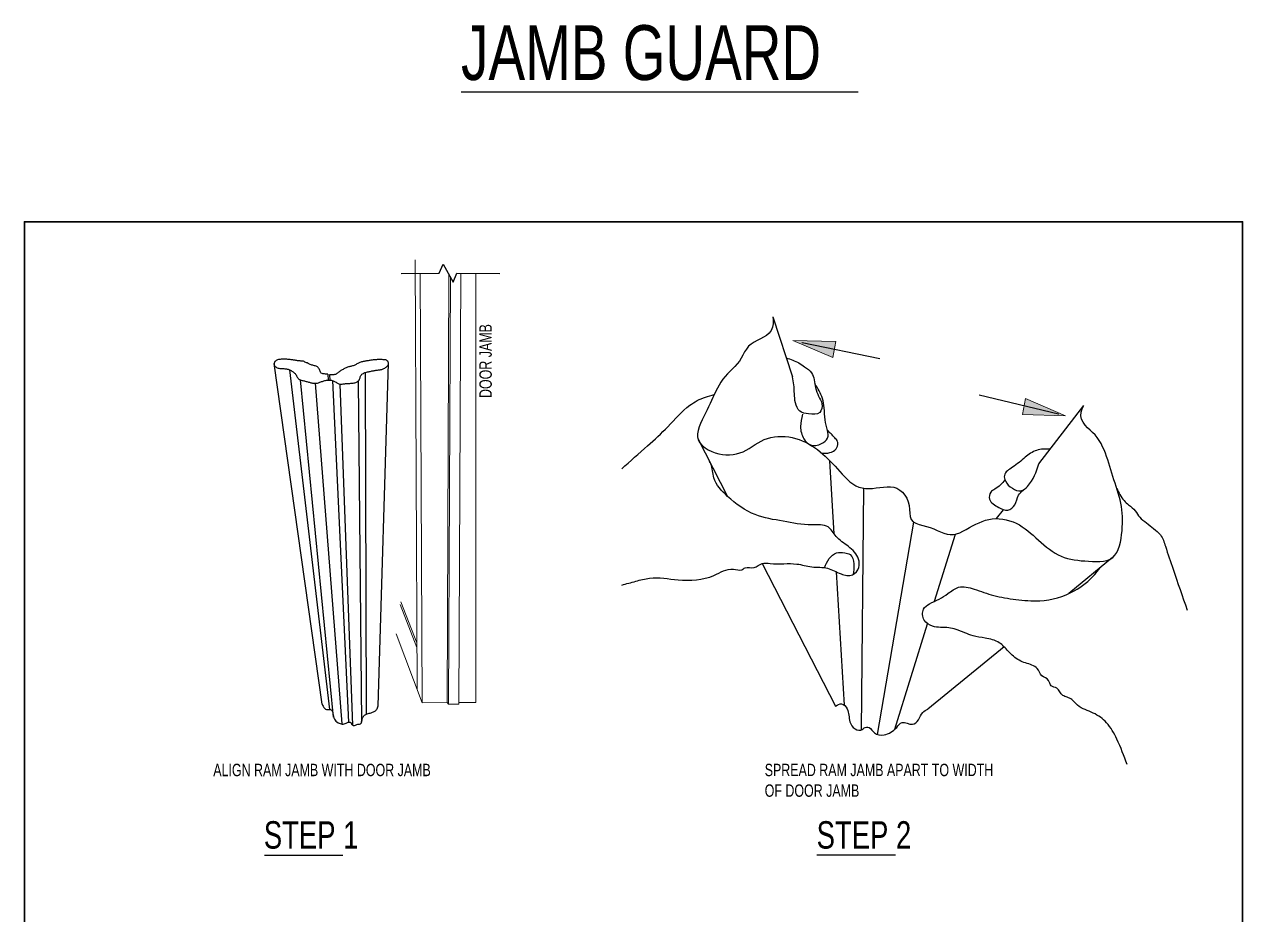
# Model space of a CAD drawing. Header units: inches. Extents: x -9 to 49, y -7 to 10.3.
# Drawn here: x 36.31 to 43.58, y 5.02 to 10.33 of the extents above; entities that cross this region are included whole.
import ezdxf

# ---------------------------------------------------------------- set-up
doc = ezdxf.new("R2010")
doc.units = ezdxf.units.IN
doc.header["$MEASUREMENT"] = 0
for name, color, linetype in [('A-Anno-Titl-Otln', 7, 'Continuous'), ('A-ANNO-TXT', 7, 'Continuous'), ('A-LINE-HVY', 7, 'Continuous'), ('A-LINE-LIGHT', 7, 'Continuous'), ('A-LINE-SCREEN', 7, 'Continuous')]:
    doc.layers.add(name, color=color, linetype=linetype)

# ---------------------------------------------------------------- blocks, each defined once
blk = doc.blocks.new('block 115')
at = {"layer": 'A-LINE-SCREEN', "color": 8, "lineweight": 25}
blk.add_open_spline([(39.8748, 7.6789), (39.9263, 7.7246), (39.9779, 7.7704), (40.0293, 7.8163), (40.0705, 7.8531), (40.1116, 7.8899), (40.15, 7.9299), (40.1923, 7.9739), (40.2313, 8.0217), (40.2805, 8.0575), (40.309, 8.0783), (40.341, 8.0951), (40.3745, 8.1066), (40.3917, 8.1126), (40.4094, 8.1172), (40.427, 8.1217)], degree=3, knots=[0, 0, 0, 0, 1, 1, 1, 2, 2, 2, 3, 3, 3, 4, 4, 4, 5, 5, 5, 5], dxfattribs=at)
blk = doc.blocks.new('block 116')
at = {"layer": 'A-LINE-SCREEN', "color": 8, "lineweight": 25}
blk.add_open_spline([(40.8562, 8.3407), (40.8822, 8.3321), (40.9083, 8.3234), (40.9315, 8.3101), (40.9434, 8.3033), (40.9546, 8.2952), (40.9662, 8.287), (40.9812, 8.2764), (40.9968, 8.2655), (41.0068, 8.2513), (41.0239, 8.2272), (41.0248, 8.1935), (41.0316, 8.1629), (41.0356, 8.1448), (41.0416, 8.1278), (41.0497, 8.1118), (41.0571, 8.0971), (41.0661, 8.0833), (41.0689, 8.0662), (41.0719, 8.048), (41.0679, 8.0263), (41.0563, 8.0151), (41.0415, 8.0008), (41.0143, 8.0038), (40.9892, 8.0069), (40.9691, 8.0093), (40.9503, 8.0116), (40.937, 8.0222), (40.9234, 8.0331), (40.9157, 8.0526), (40.9112, 8.0717), (40.9024, 8.109), (40.9063, 8.1447), (40.9019, 8.1804), (40.8999, 8.1962), (40.8963, 8.2119), (40.8927, 8.2276)], degree=3, knots=[0, 0, 0, 0, 1, 1, 1, 2, 2, 2, 3, 3, 3, 4, 4, 4, 5, 5, 5, 6, 6, 6, 7, 7, 7, 8, 8, 8, 9, 9, 9, 10, 10, 10, 11, 11, 11, 12, 12, 12, 12], dxfattribs=at)
blk = doc.blocks.new('block 117')
at = {"layer": 'A-LINE-SCREEN', "color": 8, "lineweight": 25}
blk.add_open_spline([(40.9535, 8.0039), (40.9474, 7.9796), (40.9414, 7.9553), (40.9414, 7.9308), (40.9415, 7.9058), (40.9481, 7.8804), (40.9618, 7.8578), (40.9714, 7.8419), (40.9844, 7.8273), (41.0003, 7.8212), (41.0203, 7.8134), (41.0448, 7.8191), (41.0668, 7.8298), (41.0827, 7.8375), (41.0974, 7.848), (41.103, 7.8622), (41.1083, 7.8754), (41.1057, 7.8918), (41.1025, 7.9072), (41.0977, 7.9298), (41.0914, 7.9502), (41.0882, 7.9715), (41.0847, 7.9943), (41.0848, 8.0182), (41.0827, 8.0418), (41.081, 8.0609), (41.0779, 8.0798), (41.0723, 8.0978), (41.0624, 8.1295), (41.0447, 8.1583), (41.0271, 8.1872)], degree=3, knots=[0, 0, 0, 0, 1, 1, 1, 2, 2, 2, 3, 3, 3, 4, 4, 4, 5, 5, 5, 6, 6, 6, 7, 7, 7, 8, 8, 8, 9, 9, 9, 10, 10, 10, 10], dxfattribs=at)
blk = doc.blocks.new('block 118')
at = {"layer": 'A-LINE-SCREEN', "color": 8, "lineweight": 25}
blk.add_open_spline([(41.0692, 7.7715), (41.0849, 7.7715), (41.1007, 7.7715), (41.1162, 7.7754), (41.1308, 7.779), (41.1452, 7.7861), (41.1541, 7.7979), (41.1614, 7.8074), (41.1651, 7.8201), (41.164, 7.832), (41.1638, 7.8348), (41.1633, 7.8376), (41.1624, 7.8402), (41.1595, 7.8493), (41.1527, 7.8566), (41.1459, 7.8638), (41.1312, 7.8794), (41.1167, 7.8939), (41.1022, 7.9085)], degree=3, knots=[0, 0, 0, 0, 1, 1, 1, 2, 2, 2, 3, 3, 3, 4, 4, 4, 5, 5, 5, 6, 6, 6, 6], dxfattribs=at)
blk = doc.blocks.new('block 119')
at = {"layer": 'A-LINE-SCREEN', "color": 8, "lineweight": 25}
blk.add_open_spline([(39.8748, 6.9861), (39.9028, 6.9935), (39.9308, 7.0009), (39.959, 7.0086), (39.986, 7.016), (40.0132, 7.0236), (40.0407, 7.0269), (40.0966, 7.0336), (40.1536, 7.0222), (40.2112, 7.017), (40.2839, 7.0106), (40.3576, 7.0142), (40.4253, 7.0438), (40.4633, 7.0604), (40.4995, 7.0852), (40.5408, 7.0804), (40.5582, 7.0784), (40.5765, 7.0712), (40.5916, 7.0776), (40.5983, 7.0805), (40.6044, 7.0861), (40.6113, 7.0889), (40.6275, 7.0955), (40.6477, 7.0867), (40.6648, 7.0903), (40.6818, 7.0938), (40.6957, 7.1095), (40.7121, 7.1149), (40.727, 7.1198), (40.7439, 7.1162), (40.7606, 7.1142), (40.8155, 7.1077), (40.8681, 7.1182), (40.9198, 7.1114), (40.9492, 7.1075), (40.9783, 7.098), (41.0086, 7.0945), (41.0403, 7.0908), (41.0734, 7.0936), (41.103, 7.0861), (41.1302, 7.0791), (41.1546, 7.0633), (41.1833, 7.0523), (41.2061, 7.0435), (41.2316, 7.0376), (41.2523, 7.0466), (41.2694, 7.054), (41.2832, 7.0714), (41.289, 7.0903), (41.2941, 7.107), (41.2929, 7.1249), (41.2876, 7.141), (41.2775, 7.1714), (41.2529, 7.1955), (41.227, 7.2156), (41.2014, 7.2355), (41.1745, 7.2515), (41.1537, 7.2762), (41.1375, 7.2954), (41.125, 7.3198), (41.1058, 7.3325), (41.0807, 7.349), (41.0442, 7.3453), (41.01, 7.3452), (40.9487, 7.3449), (40.8946, 7.3562), (40.8381, 7.3663), (40.782, 7.3763), (40.7234, 7.385), (40.6705, 7.4057), (40.6099, 7.4294), (40.5566, 7.4687), (40.5063, 7.5146), (40.4713, 7.5466), (40.4378, 7.5818), (40.4253, 7.6254), (40.4175, 7.6526), (40.418, 7.683), (40.4064, 7.7089), (40.4043, 7.7136), (40.4018, 7.7181), (40.3993, 7.7227)], degree=3, knots=[0, 0, 0, 0, 1, 1, 1, 2, 2, 2, 3, 3, 3, 4, 4, 4, 5, 5, 5, 6, 6, 6, 7, 7, 7, 8, 8, 8, 9, 9, 9, 10, 10, 10, 11, 11, 11, 12, 12, 12, 13, 13, 13, 14, 14, 14, 15, 15, 15, 16, 16, 16, 17, 17, 17, 18, 18, 18, 19, 19, 19, 20, 20, 20, 21, 21, 21, 22, 22, 22, 23, 23, 23, 24, 24, 24, 25, 25, 25, 26, 26, 26, 27, 27, 27, 27], dxfattribs=at)
blk = doc.blocks.new('block 120')
at = {"layer": 'A-LINE-SCREEN', "color": 8, "lineweight": 25}
blk.add_open_spline([(41.0849, 7.0895), (41.0928, 7.1082), (41.1007, 7.127), (41.1132, 7.1436), (41.1245, 7.1585), (41.1395, 7.1717), (41.1565, 7.1771), (41.1715, 7.1819), (41.1882, 7.1805), (41.205, 7.178), (41.2169, 7.1762), (41.2289, 7.1738), (41.2376, 7.1674), (41.2528, 7.1563), (41.2582, 7.1331), (41.2597, 7.1119), (41.2613, 7.0892), (41.2585, 7.0687), (41.2558, 7.0483)], degree=3, knots=[0, 0, 0, 0, 1, 1, 1, 2, 2, 2, 3, 3, 3, 4, 4, 4, 5, 5, 5, 6, 6, 6, 6], dxfattribs=at)
blk = doc.blocks.new('block 121')
at = {"layer": 'A-LINE-SCREEN', "color": 8, "lineweight": 25}
blk.add_open_spline([(42.8899, 5.9161), (42.871, 5.967), (42.8521, 6.018), (42.8285, 6.0676), (42.812, 6.1025), (42.7931, 6.1368), (42.7672, 6.165), (42.7451, 6.189), (42.7179, 6.2086), (42.6878, 6.2227), (42.6556, 6.2378), (42.62, 6.2468), (42.5939, 6.2696), (42.5821, 6.28), (42.5722, 6.2934), (42.5596, 6.3029), (42.5516, 6.309), (42.5425, 6.3136), (42.5327, 6.3171), (42.5233, 6.3204), (42.5134, 6.3227), (42.5059, 6.3284), (42.4917, 6.339), (42.4864, 6.3615), (42.4706, 6.3707), (42.46, 6.3768), (42.4447, 6.377), (42.4366, 6.3848), (42.4287, 6.3925), (42.4276, 6.4074), (42.4211, 6.4173), (42.4123, 6.4307), (42.3936, 6.4349), (42.3816, 6.4456), (42.369, 6.4568), (42.3638, 6.4752), (42.3533, 6.4879), (42.3374, 6.5072), (42.3094, 6.5137), (42.2841, 6.5218), (42.2706, 6.5261), (42.2578, 6.5309), (42.2459, 6.5373), (42.2216, 6.5504), (42.2006, 6.5701), (42.1809, 6.591), (42.1637, 6.6093), (42.1475, 6.6285), (42.1273, 6.6418), (42.1028, 6.6579), (42.0724, 6.6652), (42.0425, 6.6701), (42.018, 6.674), (41.9938, 6.6762), (41.9705, 6.6828), (41.9536, 6.6875), (41.9372, 6.6945), (41.9208, 6.7012), (41.9038, 6.7082), (41.8868, 6.7149), (41.8694, 6.7206), (41.8551, 6.7252), (41.8406, 6.7291), (41.8257, 6.7311), (41.7936, 6.7353), (41.7601, 6.7306), (41.7289, 6.7405), (41.7093, 6.7467), (41.6906, 6.7587), (41.6797, 6.7769), (41.6681, 6.7964), (41.6654, 6.823), (41.6753, 6.8422), (41.6825, 6.8561), (41.6964, 6.8661), (41.7107, 6.8742), (41.73, 6.8852), (41.7499, 6.8927), (41.7688, 6.9024), (41.7867, 6.9116), (41.8038, 6.9227), (41.8207, 6.935), (41.841, 6.9498), (41.8611, 6.9663), (41.8838, 6.9726), (41.9126, 6.9806), (41.9457, 6.9718), (41.9767, 6.9621), (42.0175, 6.9492), (42.0548, 6.9345), (42.0939, 6.9239), (42.1365, 6.9124), (42.1813, 6.9057), (42.2261, 6.9002), (42.2737, 6.8943), (42.3212, 6.8897), (42.3687, 6.8924), (42.4398, 6.8965), (42.5108, 6.9169), (42.5741, 6.9512), (42.6206, 6.9764), (42.663, 7.0091), (42.6968, 7.049), (42.7071, 7.061), (42.7165, 7.0737), (42.726, 7.0864)], degree=3, knots=[0, 0, 0, 0, 1, 1, 1, 2, 2, 2, 3, 3, 3, 4, 4, 4, 5, 5, 5, 6, 6, 6, 7, 7, 7, 8, 8, 8, 9, 9, 9, 10, 10, 10, 11, 11, 11, 12, 12, 12, 13, 13, 13, 14, 14, 14, 15, 15, 15, 16, 16, 16, 17, 17, 17, 18, 18, 18, 19, 19, 19, 20, 20, 20, 21, 21, 21, 22, 22, 22, 23, 23, 23, 24, 24, 24, 25, 25, 25, 26, 26, 26, 27, 27, 27, 28, 28, 28, 29, 29, 29, 30, 30, 30, 31, 31, 31, 32, 32, 32, 33, 33, 33, 34, 34, 34, 35, 35, 35, 35], dxfattribs=at)
blk = doc.blocks.new('block 122')
at = {"layer": 'A-LINE-SCREEN', "color": 8, "lineweight": 25}
blk.add_open_spline([(42.4316, 7.7966), (42.4034, 7.7971), (42.3751, 7.7977), (42.3494, 7.789), (42.3248, 7.7807), (42.3025, 7.7639), (42.2821, 7.7474), (42.2572, 7.7272), (42.2351, 7.7074), (42.206, 7.6881), (42.1852, 7.6742), (42.1609, 7.6606), (42.1573, 7.6394), (42.1555, 7.6291), (42.1585, 7.617), (42.1635, 7.6066), (42.1723, 7.5879), (42.1871, 7.5747), (42.2051, 7.5633), (42.2212, 7.5531), (42.2398, 7.5444), (42.2564, 7.5473), (42.2711, 7.5499), (42.2842, 7.5615), (42.2954, 7.5739), (42.3312, 7.6134), (42.3473, 7.6608), (42.3634, 7.7082)], degree=3, knots=[0, 0, 0, 0, 1, 1, 1, 2, 2, 2, 3, 3, 3, 4, 4, 4, 5, 5, 5, 6, 6, 6, 7, 7, 7, 8, 8, 8, 9, 9, 9, 9], dxfattribs=at)
blk = doc.blocks.new('block 123')
at = {"layer": 'A-LINE-SCREEN', "color": 8, "lineweight": 25}
blk.add_open_spline([(42.1604, 7.614), (42.152, 7.6023), (42.1436, 7.5906), (42.1333, 7.581), (42.1237, 7.5719), (42.1124, 7.5648), (42.1006, 7.5579), (42.0914, 7.5527), (42.0818, 7.5476), (42.0758, 7.5394), (42.0675, 7.5282), (42.0657, 7.5112), (42.0696, 7.4978), (42.0763, 7.4745), (42.1001, 7.4617), (42.1236, 7.4491), (42.1419, 7.4392), (42.16, 7.4295), (42.1776, 7.4323), (42.1944, 7.4349), (42.2107, 7.4488), (42.2201, 7.465), (42.2307, 7.4831), (42.2326, 7.5039), (42.2423, 7.5208), (42.2491, 7.5327), (42.2597, 7.5426), (42.2703, 7.5525)], degree=3, knots=[0, 0, 0, 0, 1, 1, 1, 2, 2, 2, 3, 3, 3, 4, 4, 4, 5, 5, 5, 6, 6, 6, 7, 7, 7, 8, 8, 8, 9, 9, 9, 9], dxfattribs=at)
blk = doc.blocks.new('block 124')
at = {"layer": 'A-LINE-SCREEN', "color": 8, "lineweight": 25}
blk.add_open_spline([(42.8277, 7.5644), (42.84, 7.5376), (42.8523, 7.5109), (42.8713, 7.4895), (42.8796, 7.4802), (42.8891, 7.4719), (42.8988, 7.4638), (42.9125, 7.4524), (42.9265, 7.4412), (42.9377, 7.4275), (42.9475, 7.4157), (42.9551, 7.4019), (42.9652, 7.3904), (42.9766, 7.3774), (42.9912, 7.3674), (43.005, 7.3567), (43.0195, 7.3456), (43.0332, 7.3337), (43.0475, 7.3222), (43.062, 7.3106), (43.0772, 7.2993), (43.0883, 7.285), (43.1033, 7.2658), (43.1108, 7.2411), (43.1184, 7.2169), (43.133, 7.1705), (43.1482, 7.1261), (43.1636, 7.0814), (43.1913, 7.0005), (43.2196, 6.9186), (43.2478, 6.8368)], degree=3, knots=[0, 0, 0, 0, 1, 1, 1, 2, 2, 2, 3, 3, 3, 4, 4, 4, 5, 5, 5, 6, 6, 6, 7, 7, 7, 8, 8, 8, 9, 9, 9, 10, 10, 10, 10], dxfattribs=at)
blk = doc.blocks.new('block 253')
at = {"layer": 'A-LINE-HVY', "color": 7, "lineweight": 25}
blk.add_lwpolyline([(40.7773, 8.5856), (40.8927, 8.2276)], dxfattribs=at)
blk = doc.blocks.new('block 254')
at = {"layer": 'A-LINE-HVY', "color": 7, "lineweight": 25}
blk.add_lwpolyline([(40.3286, 7.8599), (40.5063, 7.5146)], dxfattribs=at)
blk = doc.blocks.new('block 255')
at = {"layer": 'A-LINE-HVY', "color": 7, "lineweight": 25}
blk.add_lwpolyline([(40.7121, 7.1149), (41.1499, 6.2643)], dxfattribs=at)
blk = doc.blocks.new('block 256')
at = {"layer": 'A-LINE-HVY', "color": 7, "lineweight": 25}
blk.add_lwpolyline([(42.8029, 7.1495), (42.5414, 6.935)], dxfattribs=at)
blk = doc.blocks.new('block 257')
at = {"layer": 'A-LINE-HVY', "color": 7, "lineweight": 25}
blk.add_lwpolyline([(42.1553, 6.6183), (41.7017, 6.2462)], dxfattribs=at)
blk = doc.blocks.new('block 258')
at = {"layer": 'A-LINE-HVY', "color": 7, "lineweight": 25}
blk.add_lwpolyline([(42.1112, 7.3818), (42.1525, 7.4353)], dxfattribs=at)
blk = doc.blocks.new('block 259')
at = {"layer": 'A-LINE-HVY', "color": 7, "lineweight": 25}
blk.add_lwpolyline([(42.3634, 7.7082), (42.6315, 8.0554)], dxfattribs=at)
blk = doc.blocks.new('block 260')
at = {"layer": 'A-LINE-HVY', "color": 7, "lineweight": 25}
blk.add_open_spline([(41.1499, 6.2643), (41.1623, 6.272), (41.1747, 6.2797), (41.1863, 6.2781), (41.1996, 6.2763), (41.2119, 6.2625), (41.2191, 6.2482), (41.2319, 6.2229), (41.2287, 6.1963), (41.2361, 6.1714), (41.2411, 6.1547), (41.2509, 6.1387), (41.2675, 6.1287), (41.2809, 6.1206), (41.2988, 6.1165), (41.3102, 6.1245), (41.3141, 6.1273), (41.3173, 6.1316), (41.3215, 6.1344), (41.3295, 6.1397), (41.3411, 6.1397), (41.35, 6.1358), (41.3641, 6.1298), (41.3712, 6.1141), (41.3827, 6.1045), (41.3976, 6.0923), (41.4198, 6.0899), (41.4397, 6.0932), (41.4548, 6.0956), (41.4685, 6.1014), (41.4809, 6.1088), (41.4934, 6.1163), (41.5045, 6.1256), (41.5151, 6.1373), (41.5254, 6.1487), (41.5353, 6.1625), (41.5478, 6.1657), (41.5657, 6.1704), (41.5888, 6.1535), (41.609, 6.1558), (41.6233, 6.1573), (41.6361, 6.1684), (41.6446, 6.1814), (41.6548, 6.1968), (41.6588, 6.2149), (41.6702, 6.2269), (41.6783, 6.2354), (41.69, 6.2408), (41.7017, 6.2462)], degree=3, knots=[0, 0, 0, 0, 1, 1, 1, 2, 2, 2, 3, 3, 3, 4, 4, 4, 5, 5, 5, 6, 6, 6, 7, 7, 7, 8, 8, 8, 9, 9, 9, 10, 10, 10, 11, 11, 11, 12, 12, 12, 13, 13, 13, 14, 14, 14, 15, 15, 15, 16, 16, 16, 16], dxfattribs=at)
blk = doc.blocks.new('block 261')
at = {"layer": 'A-LINE-HVY', "color": 7, "lineweight": 25}
blk.add_lwpolyline([(41.3045, 6.1216), (41.3197, 7.5628)], dxfattribs=at)
blk = doc.blocks.new('block 262')
at = {"layer": 'A-LINE-HVY', "color": 7, "lineweight": 25}
blk.add_lwpolyline([(41.6164, 7.3606), (41.3983, 6.0959)], dxfattribs=at)
blk = doc.blocks.new('block 263')
at = {"layer": 'A-LINE-HVY', "color": 7, "lineweight": 25}
blk.add_lwpolyline([(41.5037, 6.1258), (41.6997, 6.7552)], dxfattribs=at)
blk = doc.blocks.new('block 264')
at = {"layer": 'A-LINE-HVY', "color": 7, "lineweight": 25}
blk.add_lwpolyline([(41.7415, 6.8896), (41.866, 7.2891)], dxfattribs=at)
blk = doc.blocks.new('block 265')
at = {"layer": 'A-LINE-HVY', "color": 7, "lineweight": 25}
blk.add_lwpolyline([(41.2036, 6.2691), (41.1561, 7.0642)], dxfattribs=at)
blk = doc.blocks.new('block 266')
at = {"layer": 'A-LINE-HVY', "color": 7, "lineweight": 25}
blk.add_lwpolyline([(41.1426, 7.2906), (41.1166, 7.7269)], dxfattribs=at)
blk = doc.blocks.new('block 267')
at = {"layer": 'A-LINE-HVY', "color": 7, "lineweight": 25}
blk.add_lwpolyline([(38.1317, 8.2401), (38.1333, 8.208)], dxfattribs=at)
blk = doc.blocks.new('block 268')
at = {"layer": 'A-LINE-HVY', "color": 7, "lineweight": 25}
blk.add_lwpolyline([(38.1226, 8.243), (38.1243, 8.208)], dxfattribs=at)
blk = doc.blocks.new('block 269')
at = {"layer": 'A-LINE-HVY', "color": 7, "lineweight": 25}
blk.add_open_spline([(38.0873, 6.2754), (38.089, 6.2711), (38.0908, 6.2669), (38.0931, 6.2631), (38.0958, 6.2585), (38.0993, 6.2545), (38.1033, 6.2506), (38.1067, 6.2472), (38.1105, 6.244), (38.1147, 6.2433), (38.1187, 6.2426), (38.123, 6.2443), (38.1275, 6.2447), (38.1343, 6.2454), (38.1416, 6.2431), (38.1459, 6.2386), (38.1503, 6.234), (38.1516, 6.2271), (38.1526, 6.2202), (38.1545, 6.2081), (38.1554, 6.1963), (38.1608, 6.1864), (38.1656, 6.1777), (38.1739, 6.1706), (38.183, 6.1654), (38.1906, 6.1611), (38.1987, 6.1582), (38.2072, 6.1575), (38.2153, 6.1569), (38.2237, 6.1583), (38.2311, 6.1622), (38.2363, 6.1649), (38.2409, 6.1687), (38.2466, 6.1692), (38.2519, 6.1696), (38.2582, 6.1671), (38.2612, 6.1625), (38.2635, 6.159), (38.2639, 6.1544), (38.2667, 6.1517), (38.2686, 6.15), (38.2714, 6.1491), (38.274, 6.1488), (38.2835, 6.1477), (38.2911, 6.1543), (38.3012, 6.1561), (38.3078, 6.1572), (38.3155, 6.1563), (38.3193, 6.1601), (38.3217, 6.1627), (38.3225, 6.1672), (38.3233, 6.1715), (38.3249, 6.1795), (38.3265, 6.1864), (38.3295, 6.1931), (38.3321, 6.1991), (38.336, 6.2049), (38.3409, 6.2094), (38.3453, 6.2136), (38.3506, 6.2168), (38.3563, 6.2188), (38.364, 6.2215), (38.3722, 6.2221), (38.38, 6.2243), (38.3863, 6.2261), (38.3923, 6.2289), (38.3983, 6.2322), (38.4038, 6.2351), (38.4092, 6.2384), (38.4129, 6.243), (38.418, 6.2493), (38.4197, 6.2579), (38.4214, 6.2666)], degree=3, knots=[0, 0, 0, 0, 1, 1, 1, 2, 2, 2, 3, 3, 3, 4, 4, 4, 5, 5, 5, 6, 6, 6, 7, 7, 7, 8, 8, 8, 9, 9, 9, 10, 10, 10, 11, 11, 11, 12, 12, 12, 13, 13, 13, 14, 14, 14, 15, 15, 15, 16, 16, 16, 17, 17, 17, 18, 18, 18, 19, 19, 19, 20, 20, 20, 21, 21, 21, 22, 22, 22, 23, 23, 23, 24, 24, 24, 24], dxfattribs=at)
blk = doc.blocks.new('block 270')
at = {"layer": 'A-LINE-HVY', "color": 7, "lineweight": 25}
blk.add_lwpolyline([(38.4214, 6.2666), (38.4846, 8.3097)], dxfattribs=at)
blk = doc.blocks.new('block 271')
at = {"layer": 'A-LINE-HVY', "color": 7, "lineweight": 25}
blk.add_lwpolyline([(38.302, 8.2013), (38.3226, 6.168)], dxfattribs=at)
blk = doc.blocks.new('block 272')
at = {"layer": 'A-LINE-HVY', "color": 7, "lineweight": 25}
blk.add_lwpolyline([(38.2704, 6.1496), (38.195, 8.1843)], dxfattribs=at)
blk = doc.blocks.new('block 273')
at = {"layer": 'A-LINE-HVY', "color": 7, "lineweight": 25}
blk.add_lwpolyline([(38.1491, 8.2054), (38.245, 6.169)], dxfattribs=at)
blk = doc.blocks.new('block 274')
at = {"layer": 'A-LINE-HVY', "color": 7, "lineweight": 25}
blk.add_lwpolyline([(38.1565, 6.1974), (37.9594, 8.209)], dxfattribs=at)
blk = doc.blocks.new('block 275')
at = {"layer": 'A-LINE-HVY', "color": 7, "lineweight": 25}
blk.add_lwpolyline([(37.8933, 8.2688), (38.1322, 6.2447)], dxfattribs=at)
blk = doc.blocks.new('block 276')
at = {"layer": 'A-LINE-HVY', "color": 7, "lineweight": 25}
blk.add_lwpolyline([(38.0873, 6.2754), (37.8013, 8.3058)], dxfattribs=at)
blk = doc.blocks.new('block 277')
at = {"layer": 'A-LINE-HVY', "color": 7, "lineweight": 25}
blk.add_lwpolyline([(38.0461, 8.1889), (38.2059, 6.1576)], dxfattribs=at)
blk = doc.blocks.new('block 278')
at = {"layer": 'A-LINE-HVY', "color": 7, "lineweight": 25}
blk.add_lwpolyline([(38.3448, 8.2527), (38.3497, 6.2158)], dxfattribs=at)
blk = doc.blocks.new('block 279')
at = {"layer": 'A-LINE-HVY', "color": 7, "lineweight": 25}
blk.add_lwpolyline([(40.7773, 8.5856), (40.779, 8.5647), (40.7788, 8.5439), (40.7751, 8.5233), (40.7669, 8.5039), (40.7548, 8.4871), (40.7394, 8.4738), (40.7216, 8.4631), (40.7025, 8.4537), (40.6831, 8.4446), (40.6643, 8.4345), (40.6469, 8.4229), (40.6317, 8.4092), (40.619, 8.3931), (40.6081, 8.3754), (40.5982, 8.3569), (40.5881, 8.3383), (40.5771, 8.3205), (40.5644, 8.3041), (40.5504, 8.2887), (40.5356, 8.274), (40.5205, 8.2595), (40.5056, 8.2449), (40.4914, 8.2297), (40.4783, 8.2135), (40.4665, 8.1963), (40.4558, 8.1783), (40.446, 8.1599), (40.4366, 8.1415), (40.4277, 8.1232), (40.419, 8.1049), (40.4104, 8.0865), (40.4019, 8.0681), (40.3932, 8.0494), (40.3844, 8.0304), (40.3752, 8.0109), (40.3655, 7.991), (40.3555, 7.9705), (40.3457, 7.9498), (40.3371, 7.9289), (40.3305, 7.9083), (40.3268, 7.8882), (40.327, 7.8689), (40.3317, 7.8507), (40.3414, 7.8338), (40.3552, 7.8183), (40.3722, 7.8045), (40.3914, 7.7925), (40.4118, 7.7824), (40.4327, 7.7744), (40.454, 7.7684), (40.4754, 7.7645), (40.4968, 7.7625), (40.518, 7.7624), (40.539, 7.7643), (40.5596, 7.768), (40.5797, 7.7736), (40.5991, 7.781), (40.6177, 7.7902), (40.6357, 7.8005), (40.6534, 7.8117), (40.671, 7.823), (40.6887, 7.8341), (40.7068, 7.8443), (40.7255, 7.8532), (40.745, 7.8604), (40.7652, 7.8658), (40.7859, 7.8695), (40.807, 7.8716), (40.8283, 7.8721), (40.8496, 7.8711), (40.8709, 7.8686), (40.8919, 7.8648), (40.9125, 7.8596), (40.9326, 7.8531), (40.9522, 7.8455), (40.9713, 7.8368), (40.9899, 7.8271), (41.0079, 7.8165), (41.0254, 7.8052), (41.0422, 7.7931), (41.0585, 7.7804), (41.0742, 7.7672), (41.0894, 7.7534), (41.1043, 7.7392), (41.1189, 7.7245), (41.1334, 7.7094), (41.1477, 7.694), (41.1619, 7.6782), (41.1763, 7.6622), (41.1908, 7.6461), (41.2056, 7.6302), (41.2208, 7.615), (41.2366, 7.601), (41.2532, 7.5885), (41.2706, 7.5781), (41.289, 7.57), (41.3086, 7.5646), (41.329, 7.5618), (41.3502, 7.5611), (41.3717, 7.5622), (41.3934, 7.5646), (41.4151, 7.5676), (41.4365, 7.5704), (41.4576, 7.5721), (41.4781, 7.572), (41.4978, 7.5691), (41.5167, 7.5628), (41.5343, 7.5525), (41.5504, 7.5388), (41.5643, 7.5222), (41.5758, 7.5032), (41.5842, 7.4823), (41.5893, 7.46), (41.5916, 7.4371), (41.593, 7.4148), (41.5957, 7.3943), (41.6015, 7.3769), (41.6126, 7.3635), (41.6286, 7.3539), (41.6484, 7.3469), (41.6704, 7.3411), (41.6933, 7.3353), (41.7156, 7.3284), (41.737, 7.3201), (41.7575, 7.3113), (41.7773, 7.3027), (41.7966, 7.2951), (41.8155, 7.2894), (41.8343, 7.2863), (41.8531, 7.2867), (41.872, 7.2907), (41.8911, 7.2979), (41.9103, 7.3071), (41.9295, 7.3177), (41.9487, 7.3286), (41.9679, 7.3391), (41.9871, 7.3489), (42.0064, 7.3578), (42.0258, 7.3655), (42.0455, 7.372), (42.0653, 7.3769), (42.0855, 7.3802), (42.106, 7.3817), (42.1268, 7.3813), (42.1477, 7.379), (42.1684, 7.3751), (42.189, 7.3696), (42.209, 7.3626), (42.2284, 7.3542), (42.2469, 7.3445), (42.2646, 7.3337), (42.2817, 7.3219), (42.2981, 7.3093), (42.3141, 7.2961), (42.3299, 7.2824), (42.3455, 7.2683), (42.3612, 7.2542), (42.3769, 7.24), (42.3929, 7.2261), (42.4092, 7.2125), (42.4258, 7.1996), (42.4428, 7.1874), (42.4602, 7.1763), (42.478, 7.1664), (42.4963, 7.1578), (42.5151, 7.1507), (42.5344, 7.1449), (42.5542, 7.1401), (42.5744, 7.1363), (42.5951, 7.1334), (42.6163, 7.1311), (42.638, 7.1294), (42.6601, 7.1281), (42.6826, 7.127), (42.7052, 7.1264), (42.7276, 7.1269), (42.7491, 7.1289), (42.7692, 7.1331), (42.7876, 7.1399), (42.8035, 7.15), (42.8169, 7.1635), (42.8279, 7.1799), (42.8368, 7.1988), (42.8439, 7.2194), (42.8494, 7.2413), (42.8536, 7.2639), (42.8569, 7.2866), (42.8593, 7.3089), (42.8611, 7.3307), (42.8621, 7.3521), (42.8625, 7.3731), (42.862, 7.3938), (42.8608, 7.4142), (42.8589, 7.4344), (42.8561, 7.4545), (42.8525, 7.4744), (42.8481, 7.4944), (42.8429, 7.5143), (42.8372, 7.5342), (42.831, 7.5541), (42.8245, 7.574), (42.8179, 7.5939), (42.8114, 7.6138), (42.8051, 7.6338), (42.7989, 7.6537), (42.7929, 7.6737), (42.7869, 7.6936), (42.7807, 7.7134), (42.7743, 7.7331), (42.7675, 7.7528), (42.7602, 7.7722), (42.7523, 7.7915), (42.7436, 7.8106), (42.7341, 7.8294), (42.7236, 7.8475), (42.7118, 7.8647), (42.6986, 7.8805), (42.6841, 7.8951), (42.6689, 7.9091), (42.6538, 7.9234), (42.6395, 7.939), (42.6269, 7.9566), (42.6175, 7.9758), (42.6133, 7.9957), (42.6154, 8.0157), (42.6223, 8.0356), (42.6315, 8.0554)], dxfattribs=at)
blk = doc.blocks.new('block 280')
at = {"layer": 'A-LINE-HVY', "color": 7, "lineweight": 25}
blk.add_lwpolyline([(38.1226, 8.243), (38.1178, 8.2433), (38.113, 8.2436), (38.108, 8.2439), (38.1029, 8.2443), (38.0976, 8.2448), (38.0923, 8.2455), (38.0872, 8.2466), (38.0828, 8.2486), (38.0794, 8.2517), (38.0772, 8.2559), (38.0756, 8.2608), (38.0741, 8.2659), (38.0722, 8.2708), (38.0699, 8.2754), (38.0671, 8.2795), (38.0639, 8.2831), (38.0601, 8.286), (38.056, 8.2885), (38.0515, 8.2905), (38.0468, 8.2921), (38.0419, 8.2936), (38.0369, 8.2949), (38.0319, 8.2963), (38.0269, 8.2977), (38.022, 8.2993), (38.0174, 8.3013), (38.0128, 8.3034), (38.0084, 8.3056), (38.0039, 8.3077), (37.9994, 8.3098), (37.9948, 8.3117), (37.9902, 8.3135), (37.9856, 8.3155), (37.9811, 8.3177), (37.9766, 8.3197), (37.9718, 8.3208), (37.9668, 8.3213), (37.9617, 8.3215), (37.9566, 8.3218), (37.9516, 8.3222), (37.9466, 8.3228), (37.9417, 8.3235), (37.9368, 8.3243), (37.9319, 8.3251), (37.927, 8.326), (37.9221, 8.3268), (37.9172, 8.3276), (37.9122, 8.3284), (37.9073, 8.329), (37.9023, 8.3296), (37.8974, 8.3302), (37.8924, 8.3307), (37.8874, 8.3311), (37.8824, 8.3315), (37.8775, 8.3318), (37.8725, 8.332), (37.8676, 8.3322), (37.8627, 8.3323), (37.8577, 8.3323), (37.8527, 8.3322), (37.8477, 8.332), (37.8427, 8.3317), (37.8376, 8.3313), (37.8324, 8.3307), (37.8273, 8.3298), (37.8223, 8.3286), (37.8176, 8.3269), (37.8132, 8.3245), (37.8093, 8.3215), (37.8059, 8.3177), (37.8033, 8.3132), (37.8017, 8.3084), (37.8014, 8.3034), (37.8024, 8.2984), (37.8045, 8.2937), (37.8076, 8.2895), (37.8112, 8.286), (37.8154, 8.2833), (37.8199, 8.2812), (37.8248, 8.2796), (37.8298, 8.2785), (37.8349, 8.2777), (37.84, 8.2772), (37.8451, 8.2768), (37.8501, 8.2765), (37.8552, 8.2762), (37.8601, 8.276), (37.8651, 8.2756), (37.87, 8.2751), (37.8748, 8.2743), (37.8796, 8.2734), (37.8844, 8.2721), (37.8891, 8.2705), (37.8937, 8.2686), (37.8983, 8.2665), (37.9028, 8.2643), (37.9073, 8.2618), (37.9116, 8.2592), (37.9158, 8.2564), (37.9197, 8.2534), (37.9234, 8.25), (37.9267, 8.2464), (37.9297, 8.2424), (37.9324, 8.2382), (37.9349, 8.2338), (37.9374, 8.2293), (37.9399, 8.2249), (37.9427, 8.2208), (37.9459, 8.2171), (37.9496, 8.214), (37.9539, 8.2115), (37.9585, 8.2094), (37.9633, 8.2077), (37.9682, 8.2063), (37.9732, 8.205), (37.978, 8.2037), (37.9829, 8.2026), (37.9877, 8.2014), (37.9924, 8.2002), (37.9972, 8.1989), (38.002, 8.1975), (38.0068, 8.1962), (38.0116, 8.1949), (38.0164, 8.1936), (38.0213, 8.1924), (38.0262, 8.1913), (38.0311, 8.1904), (38.0361, 8.1896), (38.0411, 8.1891), (38.0461, 8.1889), (38.0511, 8.189), (38.056, 8.1895), (38.0608, 8.1905), (38.0656, 8.1918), (38.0703, 8.1933), (38.0751, 8.195), (38.0798, 8.1968), (38.0845, 8.1986), (38.0892, 8.2004), (38.094, 8.202), (38.0988, 8.2035), (38.1036, 8.2048), (38.1085, 8.2059), (38.1134, 8.2068), (38.1184, 8.2075), (38.1233, 8.2079), (38.1284, 8.2081), (38.1334, 8.208), (38.1384, 8.2075), (38.1434, 8.2068), (38.1483, 8.2056), (38.1531, 8.2041), (38.1577, 8.2022), (38.1622, 8.1999), (38.1666, 8.1972), (38.1709, 8.1945), (38.1752, 8.1918), (38.1795, 8.1893), (38.1839, 8.1872), (38.1884, 8.1856), (38.193, 8.1845), (38.1978, 8.184), (38.2027, 8.184), (38.2077, 8.1843), (38.2127, 8.1848), (38.2178, 8.1855), (38.223, 8.1862), (38.2282, 8.1869), (38.2333, 8.1875), (38.2385, 8.1879), (38.2437, 8.1882), (38.2488, 8.1883), (38.2538, 8.1885), (38.2589, 8.1886), (38.2639, 8.1889), (38.2688, 8.1893), (38.2737, 8.1899), (38.2786, 8.1907), (38.2833, 8.1919), (38.288, 8.1934), (38.2926, 8.1953), (38.2971, 8.1977), (38.3012, 8.2006), (38.3049, 8.204), (38.308, 8.208), (38.3103, 8.2124), (38.3122, 8.2171), (38.3139, 8.2219), (38.3155, 8.2267), (38.3173, 8.2313), (38.3196, 8.2355), (38.3224, 8.2393), (38.3257, 8.2426), (38.3296, 8.2455), (38.3338, 8.248), (38.3383, 8.2502), (38.3431, 8.2522), (38.3482, 8.2539), (38.3534, 8.2553), (38.3587, 8.2566), (38.364, 8.2578), (38.3693, 8.2589), (38.3745, 8.26), (38.3796, 8.261), (38.3846, 8.2621), (38.3895, 8.263), (38.3944, 8.264), (38.3992, 8.2648), (38.4041, 8.2657), (38.4089, 8.2664), (38.4137, 8.2671), (38.4187, 8.2676), (38.4236, 8.2681), (38.4286, 8.2686), (38.4336, 8.2692), (38.4385, 8.27), (38.4433, 8.2711), (38.448, 8.2726), (38.4525, 8.2745), (38.4569, 8.2767), (38.4612, 8.2792), (38.4654, 8.2822), (38.4695, 8.2854), (38.4734, 8.2889), (38.4773, 8.2928), (38.4806, 8.297), (38.4832, 8.3014), (38.4846, 8.306), (38.4844, 8.3108), (38.4828, 8.3156), (38.4799, 8.32), (38.4761, 8.3236), (38.4718, 8.3261), (38.4671, 8.3278), (38.4622, 8.3287), (38.457, 8.3292), (38.4519, 8.3294), (38.4468, 8.3297), (38.4417, 8.3299), (38.4367, 8.33), (38.4316, 8.33), (38.4267, 8.33), (38.4217, 8.33), (38.4168, 8.3299), (38.4119, 8.3296), (38.4069, 8.3294), (38.402, 8.329), (38.3971, 8.3285), (38.3922, 8.328), (38.3873, 8.3274), (38.3824, 8.3267), (38.3775, 8.326), (38.3725, 8.3252), (38.3676, 8.3244), (38.3627, 8.3235), (38.3577, 8.3227), (38.3527, 8.3218), (38.3478, 8.321), (38.3428, 8.3201), (38.3378, 8.3192), (38.3328, 8.3183), (38.3279, 8.3172), (38.3231, 8.316), (38.3183, 8.3146), (38.3136, 8.3131), (38.3089, 8.3112), (38.3045, 8.3091), (38.3001, 8.3067), (38.2958, 8.3041), (38.2915, 8.3015), (38.2872, 8.299), (38.2828, 8.2968), (38.2782, 8.2949), (38.2735, 8.2933), (38.2687, 8.292), (38.2639, 8.2908), (38.259, 8.2897), (38.2541, 8.2886), (38.2492, 8.2874), (38.2444, 8.286), (38.2396, 8.2844), (38.2349, 8.2827), (38.2303, 8.2808), (38.2257, 8.2787), (38.2212, 8.2766), (38.2168, 8.2743), (38.2124, 8.2719), (38.208, 8.2695), (38.2037, 8.267), (38.1995, 8.2643), (38.1954, 8.2616), (38.1913, 8.2586), (38.1873, 8.2555), (38.1834, 8.2523), (38.1795, 8.2491), (38.1754, 8.2462), (38.1712, 8.2437), (38.1667, 8.2419), (38.1619, 8.2407), (38.1569, 8.24), (38.1518, 8.2397), (38.1467, 8.2397), (38.1416, 8.2398), (38.1366, 8.2399), (38.1317, 8.2401)], dxfattribs=at)
blk = doc.blocks.new('block 314')
at = {"layer": 'A-LINE-HVY', "color": 7, "lineweight": 25}
blk.add_lwpolyline([(38.5594, 8.8438), (38.7867, 8.8449), (38.8096, 8.8991), (38.8695, 8.7911), (38.8919, 8.8453), (39.1474, 8.8439)], dxfattribs=at)
blk = doc.blocks.new('block 465')
at = {"layer": 'A-LINE-LIGHT', "color": 7, "lineweight": 5}
blk.add_lwpolyline([(38.6854, 6.2841), (38.6736, 8.8444)], dxfattribs=at)
blk = doc.blocks.new('block 466')
at = {"layer": 'A-LINE-LIGHT', "color": 7, "lineweight": 5}
blk.add_lwpolyline([(38.6854, 6.2841), (38.8328, 6.2848)], dxfattribs=at)
blk = doc.blocks.new('block 467')
at = {"layer": 'A-LINE-LIGHT', "color": 7, "lineweight": 5}
blk.add_lwpolyline([(38.9028, 6.2851), (39.0039, 6.2855), (39.0039, 8.8447)], dxfattribs=at)
blk = doc.blocks.new('block 468')
at = {"layer": 'A-LINE-LIGHT', "color": 7, "lineweight": 5}
blk.add_lwpolyline([(38.6854, 6.2841), (38.5286, 6.6957)], dxfattribs=at)
blk = doc.blocks.new('block 469')
at = {"layer": 'A-LINE-LIGHT', "color": 7, "lineweight": 5}
blk.add_lwpolyline([(38.6534, 6.6136), (38.5528, 6.8705)], dxfattribs=at)
blk = doc.blocks.new('block 470')
at = {"layer": 'A-LINE-LIGHT', "color": 7, "lineweight": 5}
blk.add_lwpolyline([(38.6533, 6.6415), (38.5575, 6.8862)], dxfattribs=at)
blk = doc.blocks.new('block 471')
at = {"layer": 'A-LINE-LIGHT', "color": 7, "lineweight": 5}
blk.add_lwpolyline([(38.8328, 6.2848), (38.8446, 8.8359)], dxfattribs=at)
blk = doc.blocks.new('block 472')
at = {"layer": 'A-LINE-LIGHT', "color": 7, "lineweight": 5}
blk.add_lwpolyline([(38.8418, 6.2759), (38.8537, 8.8196)], dxfattribs=at)
blk = doc.blocks.new('block 473')
at = {"layer": 'A-LINE-LIGHT', "color": 7, "lineweight": 5}
blk.add_lwpolyline([(38.9028, 6.2759), (38.9147, 8.8452)], dxfattribs=at)
blk = doc.blocks.new('block 474')
at = {"layer": 'A-LINE-LIGHT', "color": 7, "lineweight": 5}
blk.add_lwpolyline([(38.8418, 6.2759), (38.9028, 6.2759)], dxfattribs=at)
blk = doc.blocks.new('block 475')
at = {"layer": 'A-LINE-LIGHT', "color": 7, "lineweight": 5}
blk.add_lwpolyline([(38.8418, 6.2759), (38.8328, 6.2848)], dxfattribs=at)
blk = doc.blocks.new('block 476')
at = {"layer": 'A-LINE-LIGHT', "color": 7, "lineweight": 5}
blk.add_lwpolyline([(38.6545, 6.3651), (38.6427, 8.9254)], dxfattribs=at)
blk = doc.blocks.new('block 661')
h = blk.add_hatch(color=7)
h.dxf.hatch_style = 2
h.paths.add_polyline_path([(42.4803, 8.0056), (42.4823, 8.0048), (42.4801, 8.0049)])
at = {"color": 7, "lineweight": 25}
blk.add_lwpolyline([(42.4802, 8.0053), (42.0076, 8.1172)], dxfattribs=at)
at = {"lineweight": 0}
blk.add_lwpolyline([(42.4803, 8.0056), (42.4823, 8.0048), (42.4801, 8.0049), (42.4803, 8.0056)], dxfattribs=at)
blk = doc.blocks.new('block 662')
h = blk.add_hatch(color=7)
h.dxf.hatch_style = 2
h.paths.add_polyline_path([(40.9521, 8.4312), (40.9501, 8.432), (40.9523, 8.4319)])
at = {"lineweight": 0}
blk.add_lwpolyline([(40.9521, 8.4312), (40.9501, 8.432), (40.9523, 8.4319), (40.9521, 8.4312)], dxfattribs=at)
at = {"color": 7, "lineweight": 25}
blk.add_lwpolyline([(40.9522, 8.4315), (41.4152, 8.3363)], dxfattribs=at)
blk = doc.blocks.new('block 679')
at = {"color": 7, "lineweight": 35}
blk.add_lwpolyline([(36.3117, 0.4805), (36.3117, 9.152), (43.5787, 9.152), (43.5787, 0.4805), (36.3117, 0.4805)], dxfattribs=at)
blk = doc.blocks.new('block 787')
at = {"layer": 'A-ANNO-TXT', "color": 7, "lineweight": 25}
blk.add_lwpolyline([(37.7432, 5.3752), (38.2114, 5.3752)], dxfattribs=at)
at = {"layer": 'A-ANNO-TXT', "color": 7, "insert": (37.7401, 5.4124), "char_height": 0.163315, "attachment_point": 7}
blk.add_mtext('\\fMyriad Pro|b0|i0|c0|p34;\\W0.75;STEP 1', dxfattribs=at)
blk = doc.blocks.new('block 811')
at = {"layer": 'A-ANNO-TXT', "color": 2, "lineweight": 25}
blk.add_lwpolyline([(38.9164, 9.9271), (41.2844, 9.9271)], dxfattribs=at)
at = {"layer": 'A-ANNO-TXT', "color": 2, "insert": (38.9164, 9.9924), "char_height": 0.32663, "attachment_point": 7}
blk.add_mtext('\\fMyriad Pro|b0|i0|c0|p34;\\W0.75;JAMB GUARD', dxfattribs=at)
blk = doc.blocks.new('block 825')
at = {"layer": 'A-ANNO-TXT', "color": 7, "insert": (37.4386, 5.8454), "char_height": 0.073909, "attachment_point": 7}
blk.add_mtext('\\fMyriad Pro|b0|i0|c0|p34;\\W0.75;ALIGN RAM JAMB WITH DOOR JAMB', dxfattribs=at)
blk = doc.blocks.new('block 826')
at = {"layer": 'A-ANNO-TXT', "color": 7, "char_height": 0.073909, "attachment_point": 7}
for s, insert in [('\\fMyriad Pro|b0|i0|c0|p34;\\W0.75;SPREAD RAM JAMB APART TO WIDTH ', (40.7279, 5.8455)), ('\\fMyriad Pro|b0|i0|c0|p34;\\W0.75;OF DOOR JAMB', (40.7279, 5.7224))]:
    blk.add_mtext(s, dxfattribs=dict(at, insert=insert))
blk = doc.blocks.new('block 829')
at = {"layer": 'A-ANNO-TXT', "color": 7, "insert": (39.1009, 8.101), "char_height": 0.073909, "attachment_point": 7, "rotation": 90}
blk.add_mtext('\\fMyriad Pro|b0|i0|c0|p34;\\W0.75;DOOR JAMB', dxfattribs=at)
blk = doc.blocks.new('block 830')
at = {"layer": 'A-ANNO-TXT', "color": 7, "lineweight": 25}
blk.add_lwpolyline([(41.039, 5.3783), (41.5074, 5.3783)], dxfattribs=at)
at = {"layer": 'A-ANNO-TXT', "color": 7, "insert": (41.0376, 5.4124), "char_height": 0.163315, "attachment_point": 7}
blk.add_mtext('\\fMyriad Pro|b0|i0|c0|p34;\\W0.75;STEP 2', dxfattribs=at)
blk = doc.blocks.new('block 869')
at = {"layer": 'A-Anno-Titl-Otln', "color": 7, "lineweight": 35}
blk.add_lwpolyline([(36.3117, -0.5373), (36.3117, 9.152)], dxfattribs=at)
blk = doc.blocks.new('block 870')
at = {"layer": 'A-Anno-Titl-Otln', "color": 7, "lineweight": 35}
blk.add_lwpolyline([(36.3117, 9.152), (43.5787, 9.152)], dxfattribs=at)
blk = doc.blocks.new('block 871')
at = {"layer": 'A-Anno-Titl-Otln', "color": 7, "lineweight": 35}
blk.add_lwpolyline([(43.5787, 9.152), (43.5787, -0.5373)], dxfattribs=at)

msp = doc.modelspace()

# ---------------------------------------------------------------- hatches: boundary and pattern name
at = {"layer": 'A-LINE-LIGHT'}
h = msp.add_hatch(color=7, dxfattribs=at)
h.dxf.hatch_style = 2
h.paths.add_polyline_path([(40.8951, 8.4447), (41.1344, 8.3428), (41.1524, 8.4383)])
h = msp.add_hatch(color=7, dxfattribs=at)
h.dxf.hatch_style = 2
h.paths.add_polyline_path([(42.5223, 7.9956), (42.283, 8.0975), (42.265, 8.002)])

# ---------------------------------------------------------------- linework, layer by layer
at = {"layer": 'A-LINE-LIGHT', "lineweight": 0}
for points in [[(40.8951, 8.4447), (41.1344, 8.3428), (41.1524, 8.4383), (40.8951, 8.4447)], [(42.5223, 7.9956), (42.283, 8.0975), (42.265, 8.002), (42.5223, 7.9956)]]:
    msp.add_lwpolyline(points, dxfattribs=at)

# ---------------------------------------------------------------- block references
for name in ['block 679', 'block 662', 'block 661']:
    msp.add_blockref(name, (0, 0))
at = {"layer": 'A-Anno-Titl-Otln'}
for name in ['block 869', 'block 870', 'block 871']:
    msp.add_blockref(name, (0, 0), dxfattribs=at)
at = {"layer": 'A-ANNO-TXT'}
for name in ['block 811', 'block 829', 'block 825', 'block 826', 'block 787', 'block 830']:
    msp.add_blockref(name, (0, 0), dxfattribs=at)
at = {"layer": 'A-LINE-HVY'}
for name in ['block 314', 'block 279', 'block 253', 'block 276', 'block 280', 'block 270', 'block 275', 'block 268', 'block 267', 'block 278', 'block 274', 'block 277', 'block 273', 'block 272', 'block 271', 'block 259', 'block 254', 'block 266', 'block 261', 'block 258', 'block 262', 'block 264', 'block 256', 'block 255', 'block 265', 'block 263', 'block 257', 'block 269', 'block 260']:
    msp.add_blockref(name, (0, 0), dxfattribs=at)
at = {"layer": 'A-LINE-LIGHT'}
for name in ['block 476', 'block 465', 'block 471', 'block 472', 'block 473', 'block 467', 'block 469', 'block 470', 'block 468', 'block 466', 'block 475', 'block 474']:
    msp.add_blockref(name, (0, 0), dxfattribs=at)
at = {"layer": 'A-LINE-SCREEN'}
for name in ['block 116', 'block 117', 'block 115', 'block 118', 'block 122', 'block 119', 'block 123', 'block 124', 'block 120', 'block 121']:
    msp.add_blockref(name, (0, 0), dxfattribs=at)

doc.saveas('drawing.dxf')
